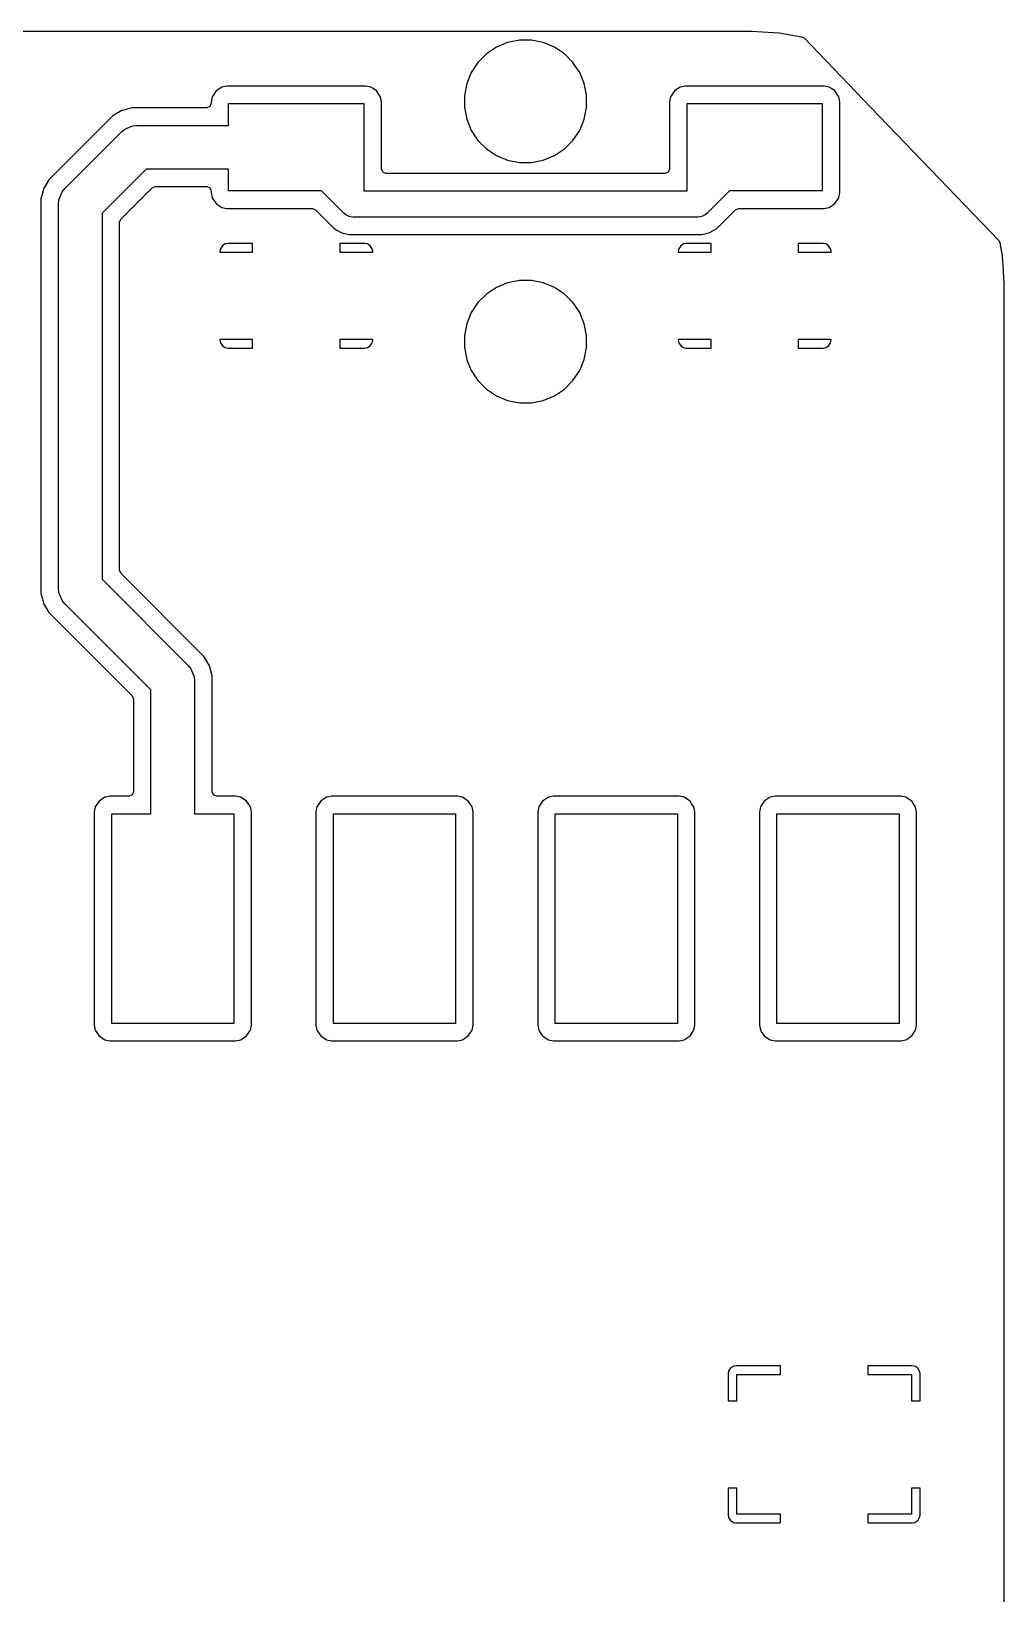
# Model space of a CAD drawing. Extents: x 173.3 to 230.8, y -104.4 to -68.6.
# Drawn here: x 219.64 to 230.78, y -86.51 to -68.62 of the extents above; entities that cross this region are included whole.
import ezdxf

# ---------------------------------------------------------------- set-up
doc = ezdxf.new("R2010")
doc.units = 0
doc.layers.add('BLACK', color=7, linetype='CONTINUOUS')

msp = doc.modelspace()

# ---------------------------------------------------------------- linework, layer by layer
at = {"layer": 'BLACK', "linetype": 'CONTINUOUS'}
for p, q in [((176.194637, -68.62182), (227.851752, -68.62182)), ((227.851752, -68.62182), (227.877305, -68.62182)), ((227.877305, -68.62182), (227.880052, -68.621897)), ((227.880052, -68.621897), (227.889839, -68.622446)), ((227.889839, -68.622446), (228.20058, -68.639895)), ((228.20058, -68.639895), (228.206024, -68.640508)), ((228.206024, -68.640508), (228.463917, -68.684324)), ((228.463917, -68.684324), (228.491028, -68.698669)), ((224.968192, -68.804223), (224.85346, -68.880883)), ((225.09567, -68.75142), (224.968192, -68.804223)), ((225.095681, -68.751417), (225.09567, -68.75142)), ((225.231001, -68.7245), (225.095681, -68.751417)), ((225.231007, -68.7245), (225.231001, -68.7245)), ((225.368993, -68.7245), (225.231007, -68.7245)), ((225.368998, -68.7245), (225.368993, -68.7245)), ((225.504318, -68.751417), (225.368998, -68.7245)), ((225.504329, -68.75142), (225.504318, -68.751417)), ((225.631807, -68.804223), (225.504329, -68.75142)), ((225.631808, -68.804223), (225.631807, -68.804223)), ((225.631811, -68.804225), (225.631808, -68.804223)), ((225.678074, -68.835137), (225.631811, -68.804225)), ((225.746539, -68.880883), (225.678074, -68.835137)), ((228.491028, -68.698669), (229.255767, -69.493998)), ((224.755883, -68.97846), (224.679223, -69.093192)), ((224.85346, -68.880883), (224.755883, -68.97846)), ((225.844116, -68.97846), (225.746539, -68.880883)), ((225.874613, -69.024102), (225.844116, -68.97846)), ((225.920775, -69.093189), (225.874613, -69.024102)), ((224.626417, -69.220681), (224.5995, -69.356001)), ((224.62642, -69.22067), (224.626417, -69.220681)), ((224.679223, -69.093192), (224.62642, -69.22067)), ((225.920776, -69.093192), (225.920775, -69.093189)), ((225.973579, -69.22067), (225.920776, -69.093192)), ((225.973582, -69.220681), (225.973579, -69.22067)), ((225.995312, -69.329926), (225.973582, -69.220681)), ((221.711133, -69.371769), (221.6995, -69.430252)), ((221.721669, -69.356001), (221.711133, -69.371769)), ((221.755447, -69.305447), (221.721669, -69.356001)), ((221.821769, -69.261133), (221.755447, -69.305447)), ((221.880252, -69.2495), (221.821769, -69.261133)), ((223.469748, -69.2495), (221.880252, -69.2495)), ((223.528231, -69.261133), (223.469748, -69.2495)), ((223.554795, -69.278882), (223.528231, -69.261133)), ((223.594552, -69.305447), (223.554795, -69.278882)), ((223.608232, -69.325921), (223.594552, -69.305447)), ((223.628331, -69.356001), (223.608232, -69.325921)), ((223.638867, -69.371769), (223.628331, -69.356001)), ((223.6505, -69.430252), (223.638867, -69.371769)), ((224.5995, -69.356001), (224.5995, -69.493998)), ((226.0005, -69.356007), (225.995312, -69.329926)), ((226.0005, -69.493993), (226.0005, -69.356007)), ((226.961133, -69.371769), (226.9495, -69.430252)), ((226.971669, -69.356001), (226.961133, -69.371769)), ((227.005447, -69.305447), (226.971669, -69.356001)), ((227.071769, -69.261133), (227.005447, -69.305447)), ((227.130252, -69.2495), (227.071769, -69.261133)), ((228.719748, -69.2495), (227.130252, -69.2495)), ((228.778231, -69.261133), (228.719748, -69.2495)), ((228.804795, -69.278882), (228.778231, -69.261133)), ((228.844552, -69.305447), (228.804795, -69.278882)), ((228.858232, -69.325921), (228.844552, -69.305447)), ((228.888867, -69.371769), (228.858232, -69.325921)), ((228.9005, -69.430252), (228.888867, -69.371769)), ((220.67611, -69.530201), (220.573385, -69.58951)), ((220.676113, -69.5302), (220.67611, -69.530201)), ((220.700326, -69.523713), (220.676113, -69.5302)), ((220.790688, -69.4995), (220.700326, -69.523713)), ((221.6505, -69.4995), (220.790688, -69.4995)), ((221.685148, -69.485148), (221.6505, -69.4995)), ((221.6995, -69.4505), (221.685148, -69.485148)), ((221.6995, -69.430252), (221.6995, -69.430255)), ((221.6995, -69.430255), (221.6995, -69.4505)), ((221.9, -69.7), (221.9, -69.45)), ((221.9, -69.45), (223.45, -69.45)), ((223.45, -69.45), (223.45, -70.45)), ((223.6505, -69.430255), (223.6505, -69.430252)), ((223.6505, -70.2005), (223.6505, -69.430255)), ((224.5995, -69.493998), (224.626417, -69.629318)), ((225.97358, -69.629328), (226.0005, -69.493993)), ((226.9495, -69.430252), (226.9495, -69.430255)), ((226.9495, -69.430255), (226.9495, -70.2005)), ((227.15, -70.45), (227.15, -69.45)), ((227.15, -69.45), (228.7, -69.45)), ((228.7, -69.45), (228.7, -70.45)), ((228.9005, -70.469748), (228.9005, -69.430252)), ((229.255767, -69.493998), (230.720944, -71.017782)), ((220.573385, -69.58951), (219.839512, -70.323384)), ((220.673223, -69.773223), (220.711108, -69.742132)), ((220.711108, -69.742132), (220.763899, -69.720265)), ((220.763899, -69.720265), (220.801227, -69.704804)), ((220.801227, -69.704804), (220.85, -69.7)), ((220.85, -69.7), (221.9, -69.7)), ((224.626417, -69.629318), (224.62642, -69.629329)), ((224.62642, -69.629329), (224.679223, -69.756807)), ((224.679223, -69.756807), (224.679225, -69.756811)), ((224.679225, -69.756811), (224.710137, -69.803074)), ((225.844114, -69.871542), (225.920775, -69.756811)), ((225.920775, -69.756811), (225.97358, -69.629328)), ((220.023223, -70.423223), (220.673223, -69.773223)), ((224.710137, -69.803074), (224.755883, -69.871539)), ((224.755883, -69.871539), (224.85346, -69.969116)), ((225.746542, -69.969114), (225.844114, -69.871542)), ((224.85346, -69.969116), (224.899102, -69.999613)), ((224.899102, -69.999613), (224.968189, -70.045775)), ((224.968189, -70.045775), (225.095672, -70.09858)), ((225.095672, -70.09858), (225.095678, -70.098581)), ((225.095678, -70.098581), (225.095681, -70.098582)), ((225.095681, -70.098582), (225.231001, -70.125499)), ((225.368993, -70.1255), (225.504328, -70.09858)), ((225.504328, -70.09858), (225.631811, -70.045775)), ((225.631811, -70.045775), (225.746542, -69.969114)), ((220.953554, -70.2), (220.45, -70.703554)), ((221.9, -70.2), (220.953554, -70.2)), ((221.9, -70.45), (221.9, -70.2)), ((223.664852, -70.235148), (223.6505, -70.2005)), ((223.6995, -70.2495), (223.664852, -70.235148)), ((226.9005, -70.2495), (223.6995, -70.2495)), ((225.231001, -70.125499), (225.231007, -70.1255)), ((225.231007, -70.1255), (225.368993, -70.1255)), ((226.935148, -70.235148), (226.9005, -70.2495)), ((226.9495, -70.2005), (226.935148, -70.235148)), ((219.773934, -70.449501), (219.7495, -70.540687)), ((219.7802, -70.426113), (219.773934, -70.449501)), ((219.780201, -70.426111), (219.7802, -70.426113)), ((219.839511, -70.323385), (219.780201, -70.426111)), ((219.839512, -70.323384), (219.839511, -70.323385)), ((219.954804, -70.551227), (219.992133, -70.461107)), ((219.992133, -70.461107), (219.992137, -70.461102)), ((219.992137, -70.461102), (220.023223, -70.423223)), ((220.664852, -70.772251), (221.022252, -70.414852)), ((221.022252, -70.414852), (221.0569, -70.4005)), ((221.0569, -70.4005), (221.6505, -70.4005)), ((221.6505, -70.4005), (221.685148, -70.414852)), ((221.685148, -70.414852), (221.6995, -70.4495)), ((221.6995, -70.4495), (221.6995, -70.469748)), ((221.6995, -70.469748), (221.711133, -70.528231)), ((222.962868, -70.45), (221.9, -70.45)), ((223.218934, -70.706066), (222.962868, -70.45)), ((223.45, -70.45), (227.15, -70.45)), ((227.637132, -70.45), (227.381066, -70.706066)), ((228.7, -70.45), (227.637132, -70.45)), ((228.888867, -70.528231), (228.9005, -70.469748)), ((219.7495, -70.540687), (219.7495, -70.540691)), ((219.7495, -70.540691), (219.7495, -75.059309)), ((219.95, -70.6), (219.954804, -70.551227)), ((219.95, -75), (219.95, -70.6)), ((221.711133, -70.528231), (221.719456, -70.540687)), ((221.719456, -70.540687), (221.755447, -70.594552)), ((221.755447, -70.594552), (221.777472, -70.609268)), ((221.777472, -70.609268), (221.821769, -70.638867)), ((221.821769, -70.638867), (221.880252, -70.6505)), ((221.880252, -70.6505), (222.859522, -70.6505)), ((222.859522, -70.6505), (222.89417, -70.664852)), ((227.70583, -70.664852), (227.740478, -70.6505)), ((227.740478, -70.6505), (228.719745, -70.6505)), ((228.719745, -70.6505), (228.719748, -70.6505)), ((228.719748, -70.6505), (228.778231, -70.638867)), ((228.778231, -70.638867), (228.844552, -70.594552)), ((228.844552, -70.594552), (228.888867, -70.528231)), ((220.45, -70.703554), (220.45, -74.896446)), ((220.6505, -70.806899), (220.664852, -70.772251)), ((220.6505, -71.140154), (220.6505, -70.806899)), ((222.89417, -70.664852), (223.109788, -70.88047)), ((223.241665, -70.724721), (223.218934, -70.706066)), ((223.273339, -70.73784), (223.241665, -70.724721)), ((223.295736, -70.747118), (223.273339, -70.73784)), ((223.325, -70.75), (223.295736, -70.747118)), ((227.275, -70.75), (223.325, -70.75)), ((227.304264, -70.747118), (227.275, -70.75)), ((227.326661, -70.73784), (227.304264, -70.747118)), ((227.358335, -70.724721), (227.326661, -70.73784)), ((227.381066, -70.706066), (227.358335, -70.724721)), ((227.490212, -70.88047), (227.70583, -70.664852)), ((223.109788, -70.88047), (223.13904, -70.897359)), ((223.13904, -70.897359), (223.189709, -70.926613)), ((223.189709, -70.926613), (223.189711, -70.926613)), ((223.189711, -70.926613), (223.189712, -70.926614)), ((223.189712, -70.926614), (223.211998, -70.932585)), ((223.211998, -70.932585), (223.278853, -70.9505)), ((223.278853, -70.9505), (223.278856, -70.9505)), ((223.278856, -70.9505), (227.321146, -70.9505)), ((227.321146, -70.9505), (227.365716, -70.938557)), ((227.365716, -70.938557), (227.410288, -70.926614)), ((227.410288, -70.926614), (227.490212, -70.88047)), ((220.6505, -72.106001), (220.6505, -71.140154)), ((221.805802, -71.11098), (221.8, -71.140154)), ((221.8, -71.140154), (221.8, -71.15)), ((221.8, -71.15), (222.175, -71.15)), ((221.827902, -71.077904), (221.805802, -71.11098)), ((221.860977, -71.055804), (221.827902, -71.077904)), ((221.860981, -71.055802), (221.860977, -71.055804)), ((221.890154, -71.050001), (221.860981, -71.055802)), ((221.890155, -71.05), (221.890154, -71.050001)), ((222.175, -71.05), (221.890155, -71.05)), ((222.175, -71.15), (222.175, -71.05)), ((223.459846, -71.05), (223.175, -71.05)), ((223.175, -71.05), (223.175, -71.15)), ((223.175, -71.15), (223.549999, -71.15)), ((223.489019, -71.055802), (223.459846, -71.05)), ((223.522095, -71.077902), (223.489019, -71.055802)), ((223.544195, -71.110977), (223.522095, -71.077902)), ((223.544197, -71.110981), (223.544195, -71.110977)), ((223.549998, -71.140153), (223.544197, -71.110981)), ((223.549998, -71.140154), (223.549998, -71.140153)), ((223.549999, -71.140155), (223.549998, -71.140154)), ((223.549999, -71.15), (223.549999, -71.140155)), ((227.055802, -71.11098), (227.05, -71.140154)), ((227.05, -71.140154), (227.05, -71.15)), ((227.05, -71.15), (227.425, -71.15)), ((227.077902, -71.077904), (227.055802, -71.11098)), ((227.110977, -71.055804), (227.077902, -71.077904)), ((227.110981, -71.055802), (227.110977, -71.055804)), ((227.140154, -71.050001), (227.110981, -71.055802)), ((227.140155, -71.05), (227.140154, -71.050001)), ((227.425, -71.05), (227.140155, -71.05)), ((227.425, -71.15), (227.425, -71.05)), ((228.709846, -71.05), (228.425, -71.05)), ((228.425, -71.05), (228.425, -71.15)), ((228.425, -71.15), (228.799999, -71.15)), ((228.739019, -71.055802), (228.709846, -71.05)), ((228.772095, -71.077902), (228.739019, -71.055802)), ((228.794195, -71.110977), (228.772095, -71.077902)), ((228.794197, -71.110981), (228.794195, -71.110977)), ((228.799998, -71.140154), (228.794197, -71.110981)), ((228.799999, -71.140155), (228.799998, -71.140154)), ((228.799999, -71.15), (228.799999, -71.140155)), ((230.720944, -71.017782), (230.733931, -71.043536)), ((230.733931, -71.043536), (230.75949, -71.193967)), ((230.75949, -71.193967), (230.760105, -71.199428)), ((230.760105, -71.199428), (230.765614, -71.297537)), ((230.765614, -71.297537), (230.777676, -71.512352)), ((224.968192, -71.554223), (224.85346, -71.630883)), ((225.09567, -71.50142), (224.968192, -71.554223)), ((225.095681, -71.501417), (225.09567, -71.50142)), ((225.231001, -71.4745), (225.095681, -71.501417)), ((225.231007, -71.4745), (225.231001, -71.4745)), ((225.368993, -71.4745), (225.231007, -71.4745)), ((225.368998, -71.4745), (225.368993, -71.4745)), ((225.504318, -71.501417), (225.368998, -71.4745)), ((225.504329, -71.50142), (225.504318, -71.501417)), ((225.631807, -71.554223), (225.504329, -71.50142)), ((225.631808, -71.554223), (225.631807, -71.554223)), ((225.631811, -71.554225), (225.631808, -71.554223)), ((225.678074, -71.585137), (225.631811, -71.554225)), ((230.777676, -71.512352), (230.778103, -71.519947)), ((230.778103, -71.519947), (230.77818, -71.522694)), ((230.77818, -71.522694), (230.77818, -101.498624)), ((224.755883, -71.72846), (224.679223, -71.843192)), ((224.85346, -71.630883), (224.755883, -71.72846)), ((225.746539, -71.630883), (225.678074, -71.585137)), ((225.844116, -71.72846), (225.746539, -71.630883)), ((225.856937, -71.747649), (225.844116, -71.72846)), ((224.679223, -71.843192), (224.62642, -71.97067)), ((225.920775, -71.843189), (225.856937, -71.747649)), ((225.97358, -71.970672), (225.920775, -71.843189)), ((224.626417, -71.970681), (224.5995, -72.106001)), ((224.62642, -71.97067), (224.626417, -71.970681)), ((226.0005, -72.106007), (225.97358, -71.970672)), ((220.6505, -72.159845), (220.6505, -72.106001)), ((220.6505, -74.793101), (220.6505, -72.159845)), ((222.175, -72.15), (221.800001, -72.15)), ((221.800001, -72.15), (221.800001, -72.159845)), ((221.800001, -72.159845), (221.805802, -72.189018)), ((221.805802, -72.189018), (221.805804, -72.189022)), ((221.805804, -72.189022), (221.827904, -72.222097)), ((221.827904, -72.222097), (221.86098, -72.244197)), ((221.86098, -72.244197), (221.890154, -72.249999)), ((221.890154, -72.249999), (222.174999, -72.249999)), ((222.174999, -72.249999), (222.175, -72.249998)), ((222.175, -72.249998), (222.175, -72.15)), ((223.55, -72.15), (223.175, -72.15)), ((223.175, -72.15), (223.175, -72.249999)), ((223.175, -72.249999), (223.459845, -72.249999)), ((223.459845, -72.249998), (223.489018, -72.244197)), ((223.459845, -72.249999), (223.459845, -72.249998)), ((223.489018, -72.244197), (223.489022, -72.244195)), ((223.489022, -72.244195), (223.522097, -72.222095)), ((223.522097, -72.222095), (223.544197, -72.189019)), ((223.544197, -72.189019), (223.55, -72.159845)), ((223.55, -72.159845), (223.55, -72.15)), ((224.5995, -72.106001), (224.5995, -72.243998)), ((224.5995, -72.243998), (224.626417, -72.379318)), ((225.97358, -72.379328), (226.0005, -72.243993)), ((226.0005, -72.159845), (226.0005, -72.106007)), ((226.0005, -72.243993), (226.0005, -72.159845)), ((227.425, -72.15), (227.050001, -72.15)), ((227.050001, -72.15), (227.050001, -72.159845)), ((227.050001, -72.159845), (227.055802, -72.189018)), ((227.055802, -72.189018), (227.055804, -72.189022)), ((227.055804, -72.189022), (227.077904, -72.222097)), ((227.077904, -72.222097), (227.11098, -72.244197)), ((227.11098, -72.244197), (227.140154, -72.249999)), ((227.140154, -72.249999), (227.424999, -72.249999)), ((227.424999, -72.249999), (227.425, -72.249998)), ((227.425, -72.249998), (227.425, -72.15)), ((228.8, -72.15), (228.425, -72.15)), ((228.425, -72.15), (228.425, -72.249999)), ((228.425, -72.249999), (228.709845, -72.249999)), ((228.709845, -72.249998), (228.739018, -72.244197)), ((228.709845, -72.249999), (228.709845, -72.249998)), ((228.739018, -72.244197), (228.739022, -72.244195)), ((228.739022, -72.244195), (228.772097, -72.222095)), ((228.772097, -72.222095), (228.794197, -72.189019)), ((228.794197, -72.189019), (228.8, -72.159845)), ((228.8, -72.159845), (228.8, -72.15)), ((224.626417, -72.379318), (224.62642, -72.379329)), ((224.62642, -72.379329), (224.640569, -72.413487)), ((224.640569, -72.413487), (224.679225, -72.506811)), ((225.920775, -72.506811), (225.97358, -72.379328)), ((224.679225, -72.506811), (224.710137, -72.553074)), ((224.710137, -72.553074), (224.755883, -72.621539)), ((224.755883, -72.621539), (224.85346, -72.719116)), ((225.746542, -72.719114), (225.844114, -72.621542)), ((225.844114, -72.621542), (225.920775, -72.506811)), ((224.85346, -72.719116), (224.899102, -72.749613)), ((224.899102, -72.749613), (224.968189, -72.795775)), ((224.968189, -72.795775), (225.095672, -72.84858)), ((225.504328, -72.84858), (225.631811, -72.795775)), ((225.631811, -72.795775), (225.746542, -72.719114)), ((225.095672, -72.84858), (225.095678, -72.848581)), ((225.095678, -72.848581), (225.095681, -72.848582)), ((225.095681, -72.848582), (225.231001, -72.875499)), ((225.231001, -72.875499), (225.231007, -72.8755)), ((225.231007, -72.8755), (225.368993, -72.8755)), ((225.368993, -72.8755), (225.504328, -72.84858)), ((220.45, -74.896446), (221.436776, -75.883223)), ((220.664852, -74.827749), (220.6505, -74.793101)), ((221.620488, -75.783385), (220.664852, -74.827749)), ((219.7495, -75.059309), (219.765946, -75.120688)), ((219.765946, -75.120688), (219.773713, -75.149672)), ((219.954804, -75.048773), (219.95, -75)), ((219.992133, -75.138893), (219.954804, -75.048773)), ((219.773713, -75.149672), (219.773713, -75.149673)), ((219.773713, -75.149673), (219.7802, -75.173886)), ((219.7802, -75.173886), (219.780201, -75.173888)), ((219.780201, -75.173888), (219.839511, -75.276614)), ((219.839511, -75.276614), (220.795148, -76.232251)), ((219.992137, -75.138897), (219.992133, -75.138893)), ((220.023223, -75.176777), (219.992137, -75.138897)), ((221.01, -76.163553), (220.023223, -75.176777)), ((221.653574, -75.840691), (221.620488, -75.783385)), ((221.679798, -75.886111), (221.653574, -75.840691)), ((221.436776, -75.883223), (221.467862, -75.921102)), ((221.467862, -75.921102), (221.467867, -75.921107)), ((221.467867, -75.921107), (221.505196, -76.011227)), ((221.505196, -76.011227), (221.51, -76.06)), ((221.679799, -75.886115), (221.679798, -75.886111)), ((221.7105, -76.000688), (221.679799, -75.886115)), ((221.7105, -77.3305), (221.7105, -76.000688)), ((221.01, -77.58), (221.01, -76.163553)), ((221.51, -76.06), (221.51, -77.58)), ((220.795148, -76.232251), (220.8095, -76.266899)), ((220.8095, -76.266899), (220.8095, -77.3305)), ((220.415447, -77.435447), (220.371133, -77.501769)), ((220.481769, -77.391133), (220.415447, -77.435447)), ((220.488209, -77.389852), (220.481769, -77.391133)), ((220.540252, -77.3795), (220.488209, -77.389852)), ((220.7605, -77.3795), (220.540252, -77.3795)), ((220.795148, -77.365148), (220.7605, -77.3795)), ((220.8095, -77.3305), (220.795148, -77.365148)), ((221.724852, -77.365148), (221.7105, -77.3305)), ((221.7595, -77.3795), (221.724852, -77.365148)), ((221.979745, -77.3795), (221.7595, -77.3795)), ((221.979748, -77.3795), (221.979745, -77.3795)), ((222.038231, -77.391133), (221.979748, -77.3795)), ((222.064795, -77.408882), (222.038231, -77.391133)), ((222.104552, -77.435447), (222.064795, -77.408882)), ((222.122301, -77.462012), (222.104552, -77.435447)), ((222.955447, -77.435447), (222.911133, -77.501769)), ((223.021769, -77.391133), (222.955447, -77.435447)), ((223.028209, -77.389852), (223.021769, -77.391133)), ((223.080252, -77.3795), (223.028209, -77.389852)), ((224.519748, -77.3795), (223.080252, -77.3795)), ((224.578231, -77.391133), (224.519748, -77.3795)), ((224.604795, -77.408882), (224.578231, -77.391133)), ((224.644552, -77.435447), (224.604795, -77.408882)), ((224.662301, -77.462012), (224.644552, -77.435447)), ((225.495447, -77.435447), (225.451133, -77.501769)), ((225.561769, -77.391133), (225.495447, -77.435447)), ((225.568209, -77.389852), (225.561769, -77.391133)), ((225.620252, -77.3795), (225.568209, -77.389852)), ((227.059748, -77.3795), (225.620252, -77.3795)), ((227.118231, -77.391133), (227.059748, -77.3795)), ((227.144795, -77.408882), (227.118231, -77.391133)), ((227.184552, -77.435447), (227.144795, -77.408882)), ((227.202301, -77.462012), (227.184552, -77.435447)), ((228.035447, -77.435447), (227.991133, -77.501769)), ((228.101769, -77.391133), (228.035447, -77.435447)), ((228.108209, -77.389852), (228.101769, -77.391133)), ((228.160252, -77.3795), (228.108209, -77.389852)), ((229.599748, -77.3795), (228.160252, -77.3795)), ((229.658231, -77.391133), (229.599748, -77.3795)), ((229.684795, -77.408882), (229.658231, -77.391133)), ((229.724552, -77.435447), (229.684795, -77.408882)), ((229.742301, -77.462012), (229.724552, -77.435447)), ((220.371133, -77.501769), (220.3595, -77.560252)), ((220.3595, -77.560252), (220.3595, -79.999748)), ((220.56, -79.98), (220.56, -77.58)), ((220.56, -77.58), (221.01, -77.58)), ((221.51, -77.58), (221.96, -77.58)), ((221.96, -77.58), (221.96, -79.98)), ((222.148867, -77.501769), (222.122301, -77.462012)), ((222.1605, -77.560252), (222.148867, -77.501769)), ((222.1605, -79.999748), (222.1605, -77.560252)), ((222.911133, -77.501769), (222.8995, -77.560252)), ((222.8995, -77.560252), (222.8995, -79.999748)), ((223.1, -79.98), (223.1, -77.58)), ((223.1, -77.58), (224.5, -77.58)), ((224.5, -77.58), (224.5, -79.98)), ((224.688867, -77.501769), (224.662301, -77.462012)), ((224.7005, -77.560252), (224.688867, -77.501769)), ((224.7005, -79.999748), (224.7005, -77.560252)), ((225.451133, -77.501769), (225.4395, -77.560252)), ((225.4395, -77.560252), (225.4395, -79.999748)), ((225.64, -79.98), (225.64, -77.58)), ((225.64, -77.58), (227.04, -77.58)), ((227.04, -77.58), (227.04, -79.98)), ((227.228867, -77.501769), (227.202301, -77.462012)), ((227.2405, -77.560252), (227.228867, -77.501769)), ((227.2405, -79.999748), (227.2405, -77.560252)), ((227.991133, -77.501769), (227.9795, -77.560252)), ((227.9795, -77.560252), (227.9795, -79.999748)), ((228.18, -79.98), (228.18, -77.58)), ((228.18, -77.58), (229.58, -77.58)), ((229.58, -77.58), (229.58, -79.98)), ((229.768867, -77.501769), (229.742301, -77.462012)), ((229.7805, -77.560252), (229.768867, -77.501769)), ((229.7805, -79.999748), (229.7805, -77.560252)), ((220.3595, -79.999748), (220.371133, -80.058231)), ((220.371133, -80.058231), (220.388882, -80.084795)), ((220.388882, -80.084795), (220.415447, -80.124552)), ((220.415447, -80.124552), (220.442012, -80.142301)), ((221.96, -79.98), (220.56, -79.98)), ((222.038231, -80.168867), (222.104552, -80.124552)), ((222.104552, -80.124552), (222.148867, -80.058231)), ((222.148867, -80.058231), (222.1605, -79.999748)), ((222.8995, -79.999748), (222.911133, -80.058231)), ((222.911133, -80.058231), (222.928882, -80.084795)), ((222.928882, -80.084795), (222.955447, -80.124552)), ((222.955447, -80.124552), (222.982012, -80.142301)), ((224.5, -79.98), (223.1, -79.98)), ((224.578231, -80.168867), (224.644552, -80.124552)), ((224.644552, -80.124552), (224.688867, -80.058231)), ((224.688867, -80.058231), (224.7005, -79.999748)), ((225.4395, -79.999748), (225.451133, -80.058231)), ((225.451133, -80.058231), (225.468882, -80.084795)), ((225.468882, -80.084795), (225.495447, -80.124552)), ((225.495447, -80.124552), (225.522012, -80.142301)), ((227.04, -79.98), (225.64, -79.98)), ((227.118231, -80.168867), (227.184552, -80.124552)), ((227.184552, -80.124552), (227.228867, -80.058231)), ((227.228867, -80.058231), (227.2405, -79.999748)), ((227.9795, -79.999748), (227.991133, -80.058231)), ((227.991133, -80.058231), (228.008882, -80.084795)), ((228.008882, -80.084795), (228.035447, -80.124552)), ((228.035447, -80.124552), (228.062012, -80.142301)), ((229.58, -79.98), (228.18, -79.98)), ((229.658231, -80.168867), (229.724552, -80.124552)), ((229.724552, -80.124552), (229.768867, -80.058231)), ((229.768867, -80.058231), (229.7805, -79.999748)), ((220.442012, -80.142301), (220.481769, -80.168867)), ((220.481769, -80.168867), (220.540252, -80.1805)), ((220.540252, -80.1805), (220.540255, -80.1805)), ((220.540255, -80.1805), (221.979745, -80.1805)), ((221.979745, -80.1805), (221.979748, -80.1805)), ((221.979748, -80.1805), (222.038231, -80.168867)), ((222.982012, -80.142301), (223.021769, -80.168867)), ((223.021769, -80.168867), (223.080252, -80.1805)), ((223.080252, -80.1805), (223.080255, -80.1805)), ((223.080255, -80.1805), (224.519745, -80.1805)), ((224.519745, -80.1805), (224.519748, -80.1805)), ((224.519748, -80.1805), (224.578231, -80.168867)), ((225.522012, -80.142301), (225.561769, -80.168867)), ((225.561769, -80.168867), (225.620252, -80.1805)), ((225.620252, -80.1805), (225.620255, -80.1805)), ((225.620255, -80.1805), (227.059745, -80.1805)), ((227.059745, -80.1805), (227.059748, -80.1805)), ((227.059748, -80.1805), (227.118231, -80.168867)), ((228.062012, -80.142301), (228.101769, -80.168867)), ((228.101769, -80.168867), (228.160252, -80.1805)), ((228.160252, -80.1805), (228.160255, -80.1805)), ((228.160255, -80.1805), (229.599745, -80.1805)), ((229.599745, -80.1805), (229.599748, -80.1805)), ((229.599748, -80.1805), (229.658231, -80.168867)), ((227.625802, -83.96098), (227.62, -83.990154)), ((227.62, -83.990154), (227.62, -84.3)), ((227.647902, -83.927904), (227.625802, -83.96098)), ((227.680977, -83.905804), (227.647902, -83.927904)), ((227.680981, -83.905802), (227.680977, -83.905804)), ((227.710154, -83.900001), (227.680981, -83.905802)), ((227.710155, -83.9), (227.710154, -83.900001)), ((228.22, -83.9), (227.710155, -83.9)), ((227.72, -84.3), (227.72, -84)), ((227.72, -84), (228.22, -84)), ((228.22, -84), (228.22, -83.9)), ((229.729846, -83.9), (229.22, -83.9)), ((229.22, -83.9), (229.22, -84)), ((229.22, -84), (229.72, -84)), ((229.72, -84), (229.72, -84.3)), ((229.759019, -83.905802), (229.729846, -83.9)), ((229.792095, -83.927902), (229.759019, -83.905802)), ((229.814195, -83.960977), (229.792095, -83.927902)), ((229.814197, -83.960981), (229.814195, -83.960977)), ((229.819998, -83.990154), (229.814197, -83.960981)), ((229.819999, -83.990155), (229.819998, -83.990154)), ((229.819999, -84.3), (229.819999, -83.990155)), ((227.62, -84.3), (227.72, -84.3)), ((229.72, -84.3), (229.819999, -84.3)), ((227.72, -85.3), (227.620001, -85.3)), ((227.620001, -85.3), (227.620001, -85.609845)), ((227.72, -85.6), (227.72, -85.3)), ((229.82, -85.3), (229.72, -85.3)), ((229.72, -85.3), (229.72, -85.6)), ((229.82, -85.609845), (229.82, -85.3)), ((227.620001, -85.609845), (227.625802, -85.639018)), ((227.625802, -85.639018), (227.625804, -85.639022)), ((227.625804, -85.639022), (227.647904, -85.672097)), ((227.647904, -85.672097), (227.68098, -85.694197)), ((228.22, -85.6), (227.72, -85.6)), ((228.22, -85.699998), (228.22, -85.6)), ((229.72, -85.6), (229.22, -85.6)), ((229.22, -85.6), (229.22, -85.699999)), ((229.759022, -85.694195), (229.792097, -85.672095)), ((229.792097, -85.672095), (229.814197, -85.639019)), ((229.814197, -85.639019), (229.82, -85.609845)), ((227.68098, -85.694197), (227.710154, -85.699999)), ((227.710154, -85.699999), (228.219999, -85.699999)), ((228.219999, -85.699999), (228.22, -85.699998)), ((229.22, -85.699999), (229.729845, -85.699999)), ((229.729845, -85.699998), (229.759018, -85.694197)), ((229.729845, -85.699999), (229.729845, -85.699998)), ((229.759018, -85.694197), (229.759022, -85.694195))]:
    msp.add_line(p, q, dxfattribs=at)

doc.saveas('drawing.dxf')
